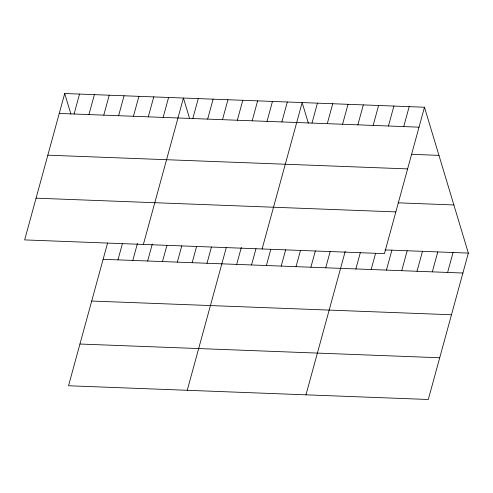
<?xml version="1.0" encoding="UTF-8"?>
<svg xmlns="http://www.w3.org/2000/svg" width="493" height="493" viewBox="0 0 493 493"><rect width="100%" height="100%" fill="white"/><g stroke="black" fill="none" stroke-linecap="round" stroke-linejoin="round"><path stroke-width="0.74" d="M64.7 93.51L24.65 239.912L384.429 253.636L424.479 107.234L64.7 93.51L70.906 114.136M74.086 114.006L79.539 94.071M88.931 114.573L94.385 94.638M103.77 115.14L109.224 95.204M118.61 115.707L124.063 95.771M133.449 116.274L138.903 96.338M107.566 243.055L68.521 385.766L428.3 399.49L468.35 253.088L424.479 107.234M148.294 116.841L153.748 96.905M117.963 259.866L122.406 243.622M163.134 117.408L168.588 97.472M132.802 260.433L137.448 243.45M143.377 244.442L183.427 98.033L189.632 118.665M147.641 261L152.288 244.017M192.812 118.536L198.266 98.6M162.48 261.567L166.93 245.323M207.658 119.103L213.112 99.167M177.326 262.134L181.769 245.89M222.497 119.67L227.951 99.734M192.165 262.695L196.608 246.451M237.336 120.237L242.79 100.301M207.005 263.262L211.448 247.018M252.176 120.803L257.629 100.868M187.248 390.296L226.287 247.585M267.021 121.37L272.475 101.435M236.689 264.396L241.336 247.412M281.86 121.937L287.314 102.002M251.529 264.963L255.972 248.719M262.103 248.971L302.154 102.562L308.359 123.195M266.368 265.53L270.811 249.285M311.989 123.084L317.443 103.148M281.207 266.097L285.65 249.852M327.278 123.669L332.732 103.733M296.053 266.658L300.496 250.413M342.573 124.248L348.027 104.313M310.892 267.224L315.335 250.98M357.863 124.834L363.316 104.898M325.731 267.791L330.174 251.547M373.152 125.419L378.606 105.484M305.974 394.825L345.217 251.375M388.441 125.998L393.895 106.063M355.86 268.944L360.309 252.699M403.736 126.584L409.19 106.648M371.155 269.523L375.598 253.279M386.444 270.109L391.898 250.173M401.733 270.694L407.187 250.758M417.023 271.273L422.476 251.338M432.318 271.859L437.772 251.923M447.607 272.444L453.061 252.508M59.246 113.445L419.025 127.169M411.433 154.315L438.955 155.363M47.833 155.178L407.606 168.902M398.061 202.826L453.874 204.959M36.069 198.174L395.842 211.904M385.015 249.908L468.35 253.088M103.117 259.3L462.896 273.023M91.704 301.038L451.477 314.762M79.94 344.034L439.713 357.758"/></g></svg>
